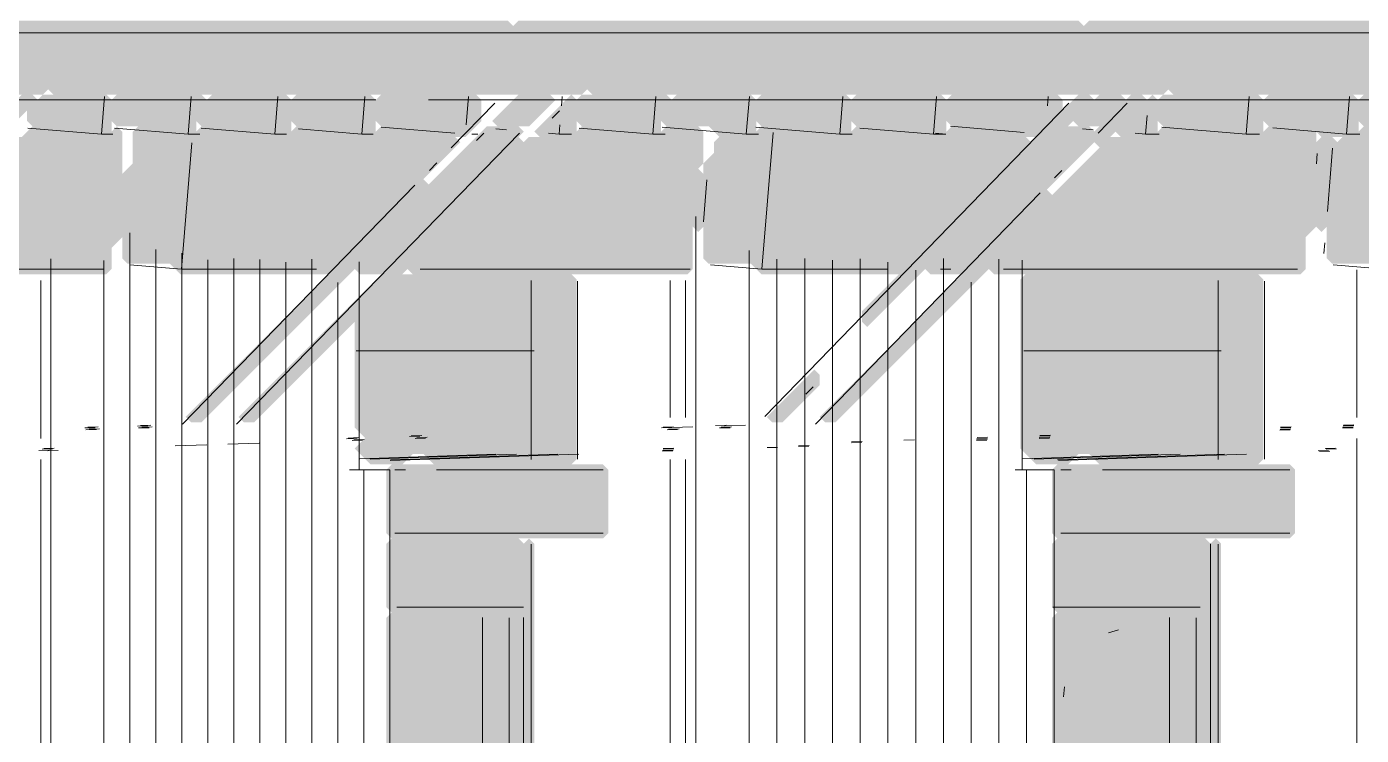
# Model space of a CAD drawing. Header units: millimetres. Extents: x 0 to 84100, y 0 to 59400.
# Drawn here: x 52844 to 54107, y 16633 to 17304 of the extents above; entities that cross this region are included whole.
import ezdxf

# ---------------------------------------------------------------- set-up
doc = ezdxf.new("R2010")
doc.units = ezdxf.units.MM
doc.layers.add('10_見えがかり', color=7, linetype='Continuous', lineweight=13)
doc.layers.add('12_見えがかり（ガラス）', color=5, linetype='Continuous', lineweight=9)

msp = doc.modelspace()

# ---------------------------------------------------------------- hatches: boundary and pattern name
at = {"layer": '10_見えがかり', "true_color": 0xbdbdbd}
for points in [[(52799, 17299.7), (52869, 17299.7), (52874, 17294.7), (52874, 17264.7), (52864, 17254.7), (52864, 17244.7), (52859, 17239.7), (52409, 17239.7), (52404, 17244.7), (52404, 17294.7), (52399, 17299.7), (52339, 17299.7), (52334, 17304.7), (52339, 17309.7), (52789, 17309.7)], [(53309, 17299.7), (53369, 17299.7), (53374, 17294.7), (53374, 17244.7), (53369, 17239.7), (52869, 17239.7), (52864, 17244.7), (52864, 17254.7), (52874, 17264.7), (52874, 17294.7), (52869, 17299.7), (52799, 17299.7), (52794, 17304.7), (52799, 17309.7), (53299, 17309.7)], [(53849, 17299.7), (53919, 17299.7), (53924, 17294.7), (53924, 17244.7), (53919, 17239.7), (53379, 17239.7), (53374, 17244.7), (53374, 17294.7), (53369, 17299.7), (53309, 17299.7), (53304, 17304.7), (53309, 17309.7), (53839, 17309.7)], [(54439, 17299.7), (54499, 17299.7), (54504, 17294.7), (54504, 17244.7), (54499, 17239.7), (53929, 17239.7), (53924, 17244.7), (53924, 17294.7), (53919, 17299.7), (53849, 17299.7), (53844, 17304.7), (53849, 17309.7), (54429, 17309.7)], [(52924, 17234.7), (52924, 17204.7), (52919, 17199.7), (52889, 17199.7), (52879, 17209.7), (52849, 17209.7), (52844, 17214.7), (52844, 17224.7), (52859, 17239.7), (52919, 17239.7)], [(53014, 17234.7), (53014, 17224.7), (53004, 17214.7), (53004, 17204.7), (52999, 17199.7), (52969, 17199.7), (52959, 17209.7), (52929, 17209.7), (52924, 17214.7), (52924, 17234.7), (52929, 17239.7), (53009, 17239.7)], [(53094, 17234.7), (53094, 17204.7), (53089, 17199.7), (53049, 17199.7), (53039, 17209.7), (53009, 17209.7), (53004, 17214.7), (53014, 17224.7), (53014, 17234.7), (53019, 17239.7), (53089, 17239.7)], [(53174, 17234.7), (53174, 17204.7), (53169, 17199.7), (53139, 17199.7), (53129, 17209.7), (53099, 17209.7), (53094, 17214.7), (53094, 17234.7), (53099, 17239.7), (53169, 17239.7)], [(53274, 17234.7), (53274, 17214.7), (53259, 17199.7), (53239, 17199.7), (53229, 17209.7), (53179, 17209.7), (53174, 17214.7), (53174, 17234.7), (53179, 17239.7), (53269, 17239.7)], [(53319, 17209.7), (53289, 17209.7), (53284, 17214.7), (53309, 17239.7), (53339, 17239.7), (53344, 17234.7)], [(53364, 17204.7), (53359, 17199.7), (53329, 17199.7), (53324, 17204.7), (53359, 17239.7), (53364, 17234.7)], [(53454, 17234.7), (53454, 17224.7), (53444, 17214.7), (53444, 17204.7), (53439, 17199.7), (53409, 17199.7), (53399, 17209.7), (53369, 17209.7), (53364, 17214.7), (53364, 17234.7), (53369, 17239.7), (53449, 17239.7)], [(53534, 17234.7), (53534, 17204.7), (53529, 17199.7), (53499, 17199.7), (53489, 17209.7), (53449, 17209.7), (53444, 17214.7), (53454, 17224.7), (53454, 17234.7), (53459, 17239.7), (53529, 17239.7)], [(53624, 17234.7), (53624, 17204.7), (53619, 17199.7), (53589, 17199.7), (53579, 17209.7), (53539, 17209.7), (53534, 17214.7), (53534, 17234.7), (53539, 17239.7), (53619, 17239.7)], [(53714, 17234.7), (53714, 17204.7), (53709, 17199.7), (53679, 17199.7), (53669, 17209.7), (53629, 17209.7), (53624, 17214.7), (53624, 17234.7), (53629, 17239.7), (53709, 17239.7)], [(53824, 17234.7), (53824, 17224.7), (53799, 17199.7), (53779, 17199.7), (53769, 17209.7), (53719, 17209.7), (53714, 17214.7), (53714, 17234.7), (53719, 17239.7), (53819, 17239.7)], [(53859, 17209.7), (53839, 17209.7), (53834, 17214.7), (53859, 17239.7), (53879, 17239.7), (53884, 17234.7)], [(53914, 17204.7), (53909, 17199.7), (53879, 17199.7), (53874, 17204.7), (53909, 17239.7), (53914, 17234.7)], [(54014, 17234.7), (54014, 17204.7), (54009, 17199.7), (53969, 17199.7), (53959, 17209.7), (53919, 17209.7), (53914, 17214.7), (53914, 17234.7), (53919, 17239.7), (54009, 17239.7)], [(54104, 17234.7), (54104, 17204.7), (54099, 17199.7), (54069, 17199.7), (54059, 17209.7), (54019, 17209.7), (54014, 17214.7), (54014, 17234.7), (54019, 17239.7), (54099, 17239.7)], [(54204, 17234.7), (54204, 17204.7), (54199, 17199.7), (54159, 17199.7), (54149, 17209.7), (54109, 17209.7), (54104, 17214.7), (54104, 17234.7), (54109, 17239.7), (54199, 17239.7)], [(52924, 17094.7), (52924, 17074.7), (52919, 17069.7), (52749, 17069.7), (52699, 17069.7), (52694, 17074.7), (52819, 17199.7), (52839, 17199.7), (52849, 17209.7), (52879, 17209.7), (52889, 17199.7), (52919, 17199.7), (52929, 17209.7), (52934, 17204.7), (52934, 17104.7)], [(53249, 17199.7), (53254, 17194.7), (53129, 17069.7), (52989, 17069.7), (52979, 17079.7), (52939, 17079.7), (52934, 17084.7), (52934, 17164.7), (52944, 17174.7), (52944, 17204.7), (52949, 17209.7), (52959, 17209.7), (52969, 17199.7), (52999, 17199.7), (53009, 17209.7), (53039, 17209.7), (53049, 17199.7), (53089, 17199.7), (53099, 17209.7), (53129, 17209.7), (53139, 17199.7), (53169, 17199.7), (53179, 17209.7), (53229, 17209.7), (53239, 17199.7)], [(53159, 17069.7), (53154, 17074.7), (53224, 17144.7), (53224, 17154.7), (53279, 17209.7), (53309, 17209.7), (53314, 17204.7), (53179, 17069.7)], [(53474, 17164.7), (53474, 17074.7), (53469, 17069.7), (53359, 17069.7), (53209, 17069.7), (53204, 17074.7), (53314, 17184.7), (53314, 17194.7), (53319, 17199.7), (53359, 17199.7), (53369, 17209.7), (53399, 17209.7), (53409, 17199.7), (53439, 17199.7), (53449, 17209.7), (53479, 17209.7), (53484, 17204.7), (53484, 17174.7)], [(53789, 17199.7), (53794, 17194.7), (53669, 17069.7), (53539, 17069.7), (53529, 17079.7), (53489, 17079.7), (53484, 17084.7), (53484, 17174.7), (53494, 17184.7), (53494, 17194.7), (53499, 17199.7), (53529, 17199.7), (53539, 17209.7), (53579, 17209.7), (53589, 17199.7), (53619, 17199.7), (53629, 17209.7), (53669, 17209.7), (53679, 17199.7), (53709, 17199.7), (53719, 17209.7), (53769, 17209.7), (53779, 17199.7)], [(53729, 17069.7), (53699, 17069.7), (53694, 17074.7), (53829, 17209.7), (53849, 17209.7), (53854, 17204.7), (53854, 17194.7)], [(54054, 17104.7), (54054, 17074.7), (54049, 17069.7), (54009, 17069.7), (53789, 17069.7), (53759, 17069.7), (53754, 17074.7), (53814, 17134.7), (53814, 17144.7), (53869, 17199.7), (53909, 17199.7), (53919, 17209.7), (53959, 17209.7), (53969, 17199.7), (54009, 17199.7), (54019, 17209.7), (54059, 17209.7), (54064, 17204.7), (54064, 17114.7)], [(54334, 17154.7), (54334, 17144.7), (54259, 17069.7), (54129, 17069.7), (54119, 17079.7), (54079, 17079.7), (54074, 17084.7), (54074, 17184.7), (54089, 17199.7), (54099, 17199.7), (54109, 17209.7), (54149, 17209.7), (54159, 17199.7), (54199, 17199.7), (54209, 17209.7), (54249, 17209.7), (54259, 17199.7), (54289, 17199.7), (54299, 17209.7), (54359, 17209.7), (54374, 17194.7)], [(54084, 17194.7), (54074, 17184.7), (54074, 17114.7), (54069, 17109.7), (54064, 17114.7), (54064, 17194.7), (54069, 17199.7), (54079, 17199.7)], [(53484, 17164.7), (53484, 17114.7), (53479, 17109.7), (53474, 17114.7), (53474, 17164.7), (53479, 17169.7)]]:
    msp.add_hatch(color=8, dxfattribs=at).paths.add_polyline_path(points)
at = {"layer": '10_見えがかり', "true_color": 0xe9dcc4}
for points in [[(52854, 17234.7), (52689, 17069.7), (52609, 16989.7), (52604, 16994.7), (52604, 17004.7), (52664, 17064.7), (52839, 17239.7), (52849, 17239.7)], [(53639, 17019.7), (53634, 17024.7), (53634, 17034.7), (53839, 17239.7), (53849, 17239.7), (53854, 17234.7)], [(53859, 17189.7), (53854, 17194.7), (53854, 17204.7), (53889, 17239.7), (53899, 17239.7), (53904, 17234.7)], [(53314, 17194.7), (53314, 17184.7), (53199, 17069.7), (53154, 17024.7), (53059, 16929.7), (53049, 16929.7), (53044, 16934.7), (53309, 17199.7)], [(53224, 17154.7), (53224, 17144.7), (53009, 16929.7), (52999, 16929.7), (52994, 16934.7), (53219, 17159.7)], [(53814, 17134.7), (53609, 16929.7), (53599, 16929.7), (53594, 16934.7), (53809, 17149.7), (53814, 17144.7)], [(53594, 16964.7), (53559, 16929.7), (53549, 16929.7), (53544, 16934.7), (53589, 16979.7), (53594, 16974.7)], [(53394, 16884.7), (53394, 16824.7), (53389, 16819.7), (53189, 16819.7), (53184, 16824.7), (53184, 16884.7), (53189, 16889.7), (53199, 16889.7), (53229, 16889.7), (53359, 16889.7), (53389, 16889.7)], [(54044, 16884.7), (54044, 16824.7), (54039, 16819.7), (53819, 16819.7), (53814, 16824.7), (53814, 16884.7), (53819, 16889.7), (53829, 16889.7), (53859, 16889.7), (54009, 16889.7), (54039, 16889.7)], [(53314, 16814.7), (53314, 16754.7), (53309, 16749.7), (53299, 16749.7), (53189, 16749.7), (53184, 16754.7), (53184, 16814.7), (53189, 16819.7), (53309, 16819.7)], [(53324, 16814.7), (53324, 14444.7), (53319, 14439.7), (53314, 14444.7), (53314, 14524.7), (53309, 14529.7), (53299, 14529.7), (53304, 14534.7), (53304, 16744.7), (53299, 16749.7), (53309, 16749.7), (53314, 16754.7), (53314, 16814.7), (53319, 16819.7)], [(53964, 16814.7), (53964, 16754.7), (53959, 16749.7), (53949, 16749.7), (53819, 16749.7), (53814, 16754.7), (53814, 16814.7), (53819, 16819.7), (53959, 16819.7)], [(53974, 16814.7), (53974, 14444.7), (53969, 14439.7), (53964, 14444.7), (53964, 14524.7), (53959, 14529.7), (53949, 14529.7), (53954, 14534.7), (53954, 16744.7), (53949, 16749.7), (53959, 16749.7), (53964, 16754.7), (53964, 16814.7), (53969, 16819.7)]]:
    msp.add_hatch(color=8, dxfattribs=at).paths.add_polyline_path(points)
at = {"layer": '12_見えがかり（ガラス）', "true_color": 0xdce9f2}
for points in [[(53359, 17069.7), (53364, 17064.7), (53364, 16894.7), (53359, 16889.7), (53229, 16889.7), (53219, 16899.7), (53209, 16899.7), (53199, 16889.7), (53169, 16889.7), (53154, 16904.7), (53164, 16914.7), (53154, 16924.7), (53154, 17024.7), (53199, 17069.7)], [(54009, 17069.7), (54014, 17064.7), (54014, 16894.7), (54009, 16889.7), (53859, 16889.7), (53849, 16899.7), (53839, 16899.7), (53829, 16889.7), (53799, 16889.7), (53784, 16904.7), (53784, 17064.7), (53789, 17069.7)], [(53299, 16749.7), (53304, 16744.7), (53304, 14534.7), (53299, 14529.7), (53189, 14529.7), (53184, 14534.7), (53184, 16744.7), (53189, 16749.7)], [(53949, 16749.7), (53954, 16744.7), (53954, 14534.7), (53949, 14529.7), (53819, 14529.7), (53814, 14534.7), (53814, 16744.7), (53819, 16749.7)]]:
    msp.add_hatch(color=8, dxfattribs=at).paths.add_polyline_path(points)

# ---------------------------------------------------------------- linework, layer by layer
at = {"layer": '10_見えがかり'}
for points in [[(52406, 17298.3), (52871.8, 17298.3)], [(52871.8, 17298.3), (53377.6, 17298.3)], [(53377.6, 17298.3), (53923.4, 17298.3)], [(53923.4, 17298.3), (54509.1, 17298.3)], [(52400.8, 17234.7), (52866.6, 17234.7)], [(53174.1, 17234.7), (52866.6, 17234.7)], [(52914.3, 17202.2), (52917.2, 17238)], [(52996.4, 17202.2), (52999.3, 17238)], [(53078.5, 17202.2), (53081.4, 17238)], [(53160.6, 17202.2), (53163.5, 17238)], [(53372.4, 17234.7), (53223.7, 17234.7)], [(53286.6, 17231.6), (53245.3, 17189.2)], [(53259.6, 17211.1), (53261.8, 17238)], [(53349.6, 17229), (53350.3, 17238)], [(53918.2, 17234.7), (53372.4, 17234.7)], [(53436, 17202.2), (53438.9, 17238)], [(53524.6, 17202.2), (53527.5, 17238)], [(53829.9, 17231.6), (53542.1, 16935)], [(53613.1, 17202.2), (53616, 17238)], [(53701.7, 17202.2), (53704.6, 17238)], [(53809.7, 17229), (53810.4, 17238)], [(53884.9, 17231.5), (53857.5, 17203.3)], [(54503.9, 17234.7), (53918.2, 17234.7)], [(53997.6, 17202.2), (54000.5, 17238)], [(54092.6, 17202.2), (54095.5, 17238)], [(53347.8, 17224.5), (53340.9, 17217.4)], [(53902.5, 17202.2), (53904, 17220.1)], [(52914.3, 17202.2), (52844.6, 17208.1)], [(52996.4, 17202.2), (52926.7, 17208.1)], [(53078.5, 17202.2), (53008.8, 17208.1)], [(53310.1, 17203.3), (53042.1, 16927.9)], [(53160.6, 17202.2), (53100.8, 17207.3)], [(53248.9, 17203.1), (53179.2, 17209)], [(53276.1, 17203.3), (53269.2, 17196.3)], [(53297.6, 17206.4), (53287.7, 17207.3)], [(53347.4, 17202.2), (53337.4, 17203.1)], [(53347.4, 17202.2), (53348.1, 17211.1)], [(53436, 17202.2), (53366.3, 17208.1)], [(53524.6, 17202.2), (53444.9, 17209)], [(53613.1, 17202.2), (53533.5, 17209)], [(53549.9, 17204), (53539.4, 17074.4)], [(53701.7, 17202.2), (53632, 17208.1)], [(53703.5, 17203.1), (53713.5, 17202.2)], [(53787.6, 17203.9), (53717.9, 17209.9)], [(53852.8, 17206.5), (53842.8, 17207.3)], [(53902.5, 17202.2), (53892.6, 17203.1)], [(53997.6, 17202.2), (53917.9, 17209)], [(54092.6, 17202.2), (54022.9, 17208.2)], [(52914.3, 17202.2), (52925.2, 17202.2)], [(52999.8, 17194), (52990, 17074.4)], [(52996.4, 17202.2), (53007.3, 17202.2)], [(53078.5, 17202.2), (53089.4, 17202.2)], [(53160.6, 17202.2), (53171.5, 17202.2)], [(53264.7, 17202.2), (53270.6, 17202.2)], [(53347.4, 17202.2), (53359.2, 17202.2)], [(53436, 17202.2), (53447.8, 17202.2)], [(53524.6, 17202.2), (53536.3, 17202.2)], [(53613.1, 17202.2), (53624.9, 17202.2)], [(53701.7, 17202.2), (53713.5, 17202.2)], [(53902.5, 17202.2), (53915.2, 17202.2)], [(53997.6, 17202.2), (54010.2, 17202.2)], [(54092.6, 17202.2), (54105.3, 17202.2)], [(54064.1, 17174.1), (54064.9, 17184)], [(54079.3, 17189), (54074.5, 17129.2)], [(53231.6, 17175.1), (53224.7, 17168)], [(53823.2, 17168), (53816.4, 17160.9)], [(53211, 17153.9), (52991, 16927.9)], [(53487.4, 17159.1), (53484.2, 17119.2)], [(53802.6, 17146.8), (53590.2, 16927.9)], [(53527.4, 17092.2), (53527.4, 14699.7), (53522.2, 14699.7), (53522.2, 14439.7), (53476.8, 14439.7), (53476.8, 17124.5)], [(52941.2, 17108.8), (52941.2, 14699.7), (52899.9, 14699.7)], [(52965.7, 17093.1), (52965.7, 14699.7), (52929.9, 14699.7)], [(52990.3, 17089.6), (52990.3, 14699.7), (52949.9, 14699.7)], [(54072, 17099.3), (54071.2, 17089.3)], [(52916.6, 17082.7), (52916.6, 14699.7), (52912.8, 14699.7), (52912.8, 14439.7), (52866.3, 14439.7), (52866.3, 17084.4)], [(52941.1, 17078.6), (52990, 17074.4)], [(53014.9, 17083.5), (53014.9, 14699.7), (52979.9, 14699.7)], [(53039.5, 17084.7), (53039.5, 14699.7), (52999.9, 14699.7)], [(53064.1, 17083.8), (53064.1, 14699.7), (53029.9, 14699.7)], [(53088.7, 17081.2), (53088.7, 14699.7), (53049.9, 14699.7)], [(53113.3, 17084.1), (53113.3, 14699.7), (53069.9, 14699.7)], [(53158.3, 17081.5), (53158.3, 16884.7), (53162.5, 16884.7), (53162.5, 14699.7), (53119.9, 14699.7)], [(53490.7, 17078.6), (53539.4, 17074.4)], [(53553.6, 17084), (53553.6, 14699.7), (53509.9, 14699.7)], [(53579.9, 17084.7), (53579.9, 14699.7), (53539.9, 14699.7)], [(53606.1, 17082.9), (53606.1, 14699.7), (53569.9, 14699.7)], [(53632.4, 17084.3), (53632.4, 14699.7), (53589.9, 14699.7)], [(53658.6, 17081.2), (53658.6, 14699.7), (53619.9, 14699.7)], [(53711.1, 17084.5), (53711.1, 14699.7), (53669.9, 14699.7)], [(53763.6, 17084), (53763.6, 14699.7), (53719.9, 14699.7)], [(53785.7, 17083.1), (53785.7, 16884.7), (53789.9, 16884.7), (53789.9, 14699.7), (53749.9, 14699.7)], [(54080.1, 17078.6), (54128.7, 17074.4)], [(52708.7, 17074.4), (52916.9, 17074.4)], [(52857.1, 17063.9), (52857.1, 16914.3)], [(52990, 17074.4), (53117.7, 17074.4)], [(53216, 17074.4), (53471.5, 17074.4)], [(53320.9, 16894.3), (53320.9, 17063.9)], [(53452.4, 16934.2), (53452.4, 17063.9)], [(53452.4, 17063.9), (53452.4, 16934.2)], [(53467, 17063.9), (53467, 16934.2)], [(53539.4, 17074.4), (53658.6, 17074.4)], [(53684.9, 17073.5), (53684.9, 14699.7), (53639.9, 14699.7)], [(53708.3, 17074.4), (53718.2, 17074.4)], [(53767.9, 17074.4), (54046.1, 17074.4)], [(53971.3, 16894.3), (53971.3, 17063.9)], [(54102.3, 16934.2), (54102.3, 17073.9)], [(54102.3, 17073.9), (54102.3, 16934.2)], [(53137.9, 17061.8), (53137.9, 14699.7), (53099.9, 14699.7)], [(53737.4, 17062.2), (53737.4, 14699.7), (53699.9, 14699.7)], [(53155.3, 16997.1), (53323.8, 16997.1)], [(53787.1, 16997.1), (53973.9, 16997.1)], [(53587.9, 16963.2), (53581, 16956.2)], [(52911.3, 16925.2), (52901.4, 16924.9)], [(52958.2, 16926.2), (52948.3, 16925.9)], [(52961.2, 16926.9), (52951.2, 16926.6)], [(52962.4, 16925.2), (52952.4, 16924.9)], [(53474.1, 16925.2), (53444.3, 16924.2)], [(53455.8, 16925.2), (53445.9, 16924.9)], [(53505.5, 16926.9), (53495.5, 16926.6)], [(53510.7, 16925.2), (53500.8, 16924.9)], [(53523.8, 16926.9), (53503.9, 16926.2)], [(54040.2, 16925.2), (54030.3, 16924.9)], [(54099, 16925.2), (54089.1, 16924.9)], [(54099.4, 16926.6), (54089.5, 16926.2)], [(54099.6, 16927.2), (54089.7, 16926.9)], [(52908.4, 16924.5), (52898.5, 16924.2)], [(52909.7, 16922.8), (52899.7, 16922.5)], [(52912.6, 16923.5), (52902.6, 16923.2)], [(52959.5, 16924.5), (52949.5, 16924.2)], [(53156.2, 16914.4), (53146.3, 16914)], [(53157.8, 16915.1), (53147.8, 16914.7)], [(53161.5, 16912.7), (53151.5, 16912.3)], [(53163, 16913.4), (53153.1, 16913)], [(53215.8, 16916.4), (53205.9, 16916.1)], [(53217.4, 16917.1), (53207.4, 16916.7)], [(53221.1, 16914.7), (53211.2, 16914.4)], [(53222.6, 16915.4), (53212.7, 16915.1)], [(53459.5, 16922.8), (53449.6, 16922.5)], [(53461.1, 16923.5), (53451.1, 16923.2)], [(53509.2, 16924.5), (53499.2, 16924.2)], [(53683.7, 16913), (53673.8, 16912.7)], [(53752.2, 16912.7), (53742.3, 16912.3)], [(53752.4, 16913.4), (53742.5, 16913)], [(53752.8, 16914.7), (53742.9, 16914.4)], [(53753, 16915.4), (53743.1, 16915.1)], [(53811.6, 16914.7), (53801.7, 16914.4)], [(53811.8, 16915.4), (53801.9, 16915.1)], [(53812.2, 16916.7), (53802.3, 16916.4)], [(53812.4, 16917.4), (53802.5, 16917.1)], [(54039.4, 16922.5), (54029.5, 16922.2)], [(54039.6, 16923.2), (54029.7, 16922.8)], [(54040, 16924.5), (54030.1, 16924.2)], [(54098.8, 16924.5), (54088.9, 16924.2)], [(54102.3, 16914.3), (54102.3, 14439.7)], [(54102.3, 14289.7), (54102.3, 16914.2)], [(52865, 16903.2), (52855.1, 16902.9)], [(52868.1, 16904.6), (52858.2, 16904.2)], [(52869.7, 16905.2), (52859.7, 16904.9)], [(52873.4, 16902.9), (52863.5, 16902.5)], [(53014, 16908.3), (52984.2, 16907.3)], [(53063.7, 16910), (53033.9, 16909)], [(53455.1, 16902.5), (53445.2, 16902.2)], [(53455.3, 16903.2), (53445.4, 16902.9)], [(53455.7, 16904.6), (53445.8, 16904.2)], [(53455.9, 16905.2), (53446, 16904.9)], [(53554.1, 16905.9), (53544.2, 16905.6)], [(53583.8, 16906.9), (53573.9, 16906.6)], [(53584.1, 16907.6), (53574.1, 16907.3)], [(53634, 16910.7), (53624.1, 16910.3)], [(53634.2, 16911.3), (53624.3, 16911)], [(54075.7, 16902.9), (54065.8, 16902.5)], [(54076.8, 16902.2), (54067, 16901.9)], [(54082.1, 16905.2), (54072.3, 16904.9)], [(54083.3, 16904.6), (54073.4, 16904.2)], [(52857.1, 16894.3), (52857.1, 14439.7)], [(53287.6, 16899.5), (53158.8, 16895.1)], [(53307.2, 16899.5), (53168.5, 16894.7)], [(53366, 16899.5), (53187.7, 16893.4)], [(53346.4, 16899.5), (53187.9, 16894.1)], [(53452.4, 14289.7), (53452.4, 16894.3)], [(53452.4, 16894.3), (53452.4, 14439.7)], [(53467, 16894.3), (53467, 14439.7)], [(53914.3, 16899.5), (53786, 16895.1)], [(53935.2, 16899.5), (53797, 16894.7)], [(53977, 16899.5), (53819.1, 16894.1)], [(53997.9, 16899.5), (53820.2, 16893.4)], [(53149, 16884.7), (53187.1, 16884.7), (53187.1, 14439.7), (53140.4, 14439.7), (53140.4, 14699.7), (53136.8, 14699.7)], [(53202, 16884.7), (53192.1, 16884.7)], [(53389, 16884.7), (53231.5, 16884.7)], [(53779, 16884.7), (53816.1, 16884.7), (53816.1, 14439.7), (53770.6, 14439.7), (53770.6, 14699.7), (53765.5, 14699.7)], [(53832.2, 16884.7), (53822.3, 16884.7)], [(54039.1, 16884.7), (53861.7, 16884.7)], [(53389, 16824.7), (53192.1, 16824.7)], [(54039.1, 16824.7), (53822.3, 16824.7)], [(53320.9, 14449.4), (53320.9, 16814.4)], [(53964, 16754.7), (53964, 16814.7)], [(53964, 16814.7), (53964, 14439.7)], [(53971.3, 14449.4), (53971.3, 16814.4)], [(53313.8, 16754.7), (53193.9, 16754.7)], [(53954.1, 16754.7), (53814.8, 16754.7)], [(53274.8, 16744.9), (53274.8, 14539.5)], [(53313.8, 16744.9), (53313.8, 14539.5)], [(53925.2, 16744.9), (53925.2, 14539.5)], [(53876.9, 16733.1), (53867.4, 16730.3)], [(53825.8, 16679.2), (53824.8, 16669.7)]]:
    msp.add_lwpolyline(points, dxfattribs=at)
at = {"layer": '12_見えがかり（ガラス）'}
for points in [[(53364.7, 16894.6), (53364.7, 17063.2)], [(54015, 16894.6), (54015, 17063.2)], [(53300.1, 14529.7), (53300.1, 16744.7)], [(53950.5, 14529.7), (53950.5, 16744.7)]]:
    msp.add_lwpolyline(points, dxfattribs=at)

doc.saveas('drawing.dxf')
